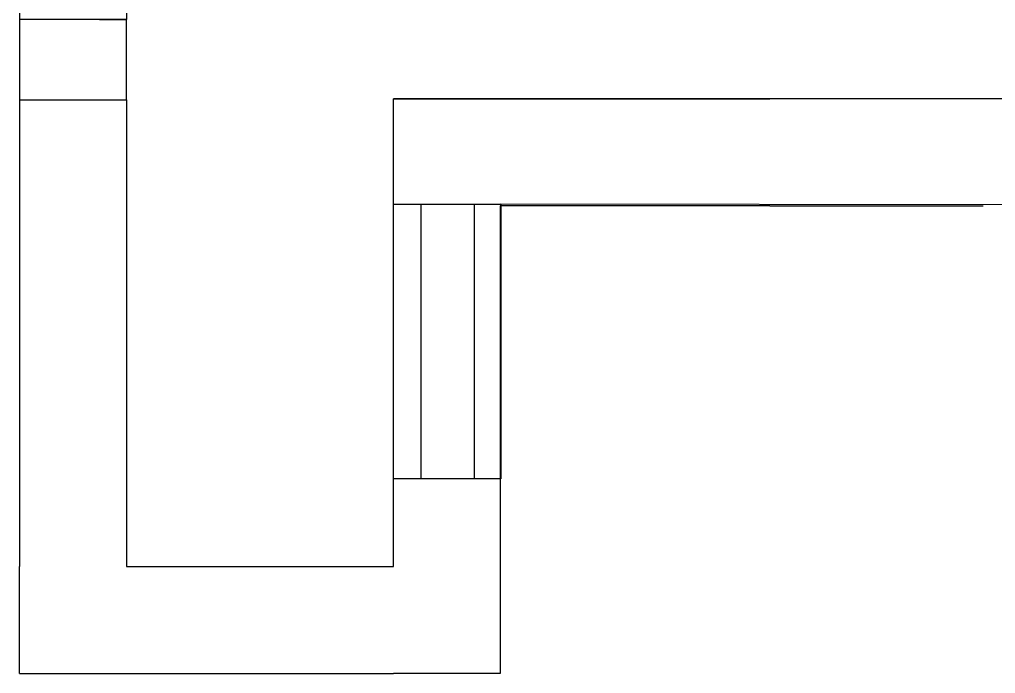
# Model space of a CAD drawing. Extents: x -19 to 297, y 0 to 420.
# Drawn here: x 155.17 to 173.44, y 174.37 to 186.61 of the extents above; entities that cross this region are included whole.
import ezdxf

# ---------------------------------------------------------------- set-up
doc = ezdxf.new("R2010")
doc.units = 0
doc.header["$MEASUREMENT"] = 0
doc.linetypes.add('K5LT_BASIC', pattern=[0])
doc.layers.add('Системный слой', color=7, linetype='Continuous')

# ---------------------------------------------------------------- blocks, each defined once
blk = doc.blocks.new('*U')
at = {"layer": 'Системный слой', "color": 5, "linetype": 'K5LT_BASIC'}
for p, q in [((157.167, 186.608), (155.167, 186.608)), ((155.167, 186.608), (155.167, 185.108)), ((157.167, 185.108), (157.167, 186.608)), ((155.167, 185.108), (157.167, 185.108))]:
    blk.add_line(p, q, dxfattribs=at)

msp = doc.modelspace()

# ---------------------------------------------------------------- linework, layer by layer
at = {"layer": 'Системный слой', "color": 5, "linetype": 'K5LT_BASIC'}
for p, q in [((157.167, 204.269), (157.167, 186.608)), ((155.167, 196.608), (155.167, 185.108)), ((156.667, 186.609), (157.167, 186.608)), ((155.167, 185.108), (157.167, 185.108)), ((155.167, 185.108), (155.167, 176.374)), ((156.667, 185.109), (157.167, 185.108)), ((157.167, 185.108), (157.167, 176.374)), ((162.167, 176.374), (162.167, 185.124)), ((162.167, 185.124), (167.211, 185.124)), ((195.167, 185.124), (162.167, 185.124)), ((167.211, 185.124), (169.211, 185.124)), ((162.18, 183.155), (164.18, 183.155)), ((162.68, 183.155), (162.68, 178.014)), ((163.68, 183.155), (163.68, 178.014)), ((164.167, 183.123), (164.167, 174.373)), ((169.211, 183.123), (164.167, 183.123)), ((164.18, 183.155), (164.18, 178.014)), ((193.167, 183.123), (164.18, 183.155)), ((169.211, 183.123), (173.211, 183.123)), ((164.18, 178.014), (162.18, 178.014)), ((155.167, 174.373), (155.167, 176.374)), ((157.167, 176.374), (162.167, 176.374)), ((155.167, 174.373), (162.167, 174.373)), ((164.167, 174.373), (162.167, 174.373))]:
    msp.add_line(p, q, dxfattribs=at)

# ---------------------------------------------------------------- block references
at = {"layer": 'Системный слой'}
msp.add_blockref('*U', (0, 0), dxfattribs=at)
msp.add_blockref('*U', (0, 0), dxfattribs=at)
msp.add_blockref('*U', (0, 0), dxfattribs=at)
msp.add_blockref('*U', (0, 0), dxfattribs=at)
msp.add_blockref('*U', (0, 0), dxfattribs=at)
msp.add_blockref('*U', (0, 0), dxfattribs=at)
msp.add_blockref('*U', (0, 0), dxfattribs=at)
msp.add_blockref('*U', (0, 0), dxfattribs=at)
msp.add_blockref('*U', (0, 0), dxfattribs=at)
msp.add_blockref('*U', (0, 0), dxfattribs=at)
msp.add_blockref('*U', (0, 0), dxfattribs=at)
msp.add_blockref('*U', (0, 0), dxfattribs=at)
msp.add_blockref('*U', (0, 0), dxfattribs=at)
msp.add_blockref('*U', (0, 0), dxfattribs=at)
msp.add_blockref('*U', (0, 0), dxfattribs=at)
msp.add_blockref('*U', (0, 0), dxfattribs=at)
msp.add_blockref('*U', (0, 0), dxfattribs=at)
msp.add_blockref('*U', (0, 0), dxfattribs=at)
msp.add_blockref('*U', (0, 0), dxfattribs=at)
msp.add_blockref('*U', (0, 0), dxfattribs=at)
msp.add_blockref('*U', (0, 0), dxfattribs=at)
msp.add_blockref('*U', (0, 0), dxfattribs=at)
msp.add_blockref('*U', (0, 0), dxfattribs=at)
msp.add_blockref('*U', (0, 0), dxfattribs=at)
msp.add_blockref('*U', (0, 0), dxfattribs=at)
msp.add_blockref('*U', (0, 0), dxfattribs=at)
msp.add_blockref('*U', (0, 0), dxfattribs=at)
msp.add_blockref('*U', (0, 0), dxfattribs=at)
msp.add_blockref('*U', (0, 0), dxfattribs=at)
msp.add_blockref('*U', (0, 0), dxfattribs=at)
msp.add_blockref('*U', (0, 0), dxfattribs=at)
msp.add_blockref('*U', (0, 0), dxfattribs=at)
msp.add_blockref('*U', (0, 0), dxfattribs=at)
msp.add_blockref('*U', (0, 0), dxfattribs=at)
msp.add_blockref('*U', (0, 0), dxfattribs=at)
msp.add_blockref('*U', (0, 0), dxfattribs=at)
msp.add_blockref('*U', (0, 0), dxfattribs=at)
msp.add_blockref('*U', (0, 0), dxfattribs=at)
msp.add_blockref('*U', (0, 0), dxfattribs=at)
msp.add_blockref('*U', (0, 0), dxfattribs=at)
msp.add_blockref('*U', (0, 0), dxfattribs=at)
msp.add_blockref('*U', (0, 0), dxfattribs=at)
msp.add_blockref('*U', (0, 0), dxfattribs=at)
msp.add_blockref('*U', (0, 0), dxfattribs=at)
msp.add_blockref('*U', (0, 0), dxfattribs=at)
msp.add_blockref('*U', (0, 0), dxfattribs=at)
msp.add_blockref('*U', (0, 0), dxfattribs=at)
msp.add_blockref('*U', (0, 0), dxfattribs=at)
msp.add_blockref('*U', (0, 0), dxfattribs=at)
msp.add_blockref('*U', (0, 0), dxfattribs=at)
msp.add_blockref('*U', (0, 0), dxfattribs=at)
msp.add_blockref('*U', (0, 0), dxfattribs=at)
msp.add_blockref('*U', (0, 0), dxfattribs=at)
msp.add_blockref('*U', (0, 0), dxfattribs=at)
msp.add_blockref('*U', (0, 0), dxfattribs=at)
msp.add_blockref('*U', (0, 0), dxfattribs=at)
msp.add_blockref('*U', (0, 0), dxfattribs=at)
msp.add_blockref('*U', (0, 0), dxfattribs=at)
msp.add_blockref('*U', (0, 0), dxfattribs=at)
msp.add_blockref('*U', (0, 0), dxfattribs=at)
msp.add_blockref('*U', (0, 0), dxfattribs=at)
msp.add_blockref('*U', (0, 0), dxfattribs=at)
msp.add_blockref('*U', (0, 0), dxfattribs=at)
msp.add_blockref('*U', (0, 0), dxfattribs=at)
msp.add_blockref('*U', (0, 0), dxfattribs=at)
msp.add_blockref('*U', (0, 0), dxfattribs=at)
msp.add_blockref('*U', (0, 0), dxfattribs=at)
msp.add_blockref('*U', (0, 0), dxfattribs=at)
msp.add_blockref('*U', (0, 0), dxfattribs=at)
msp.add_blockref('*U', (0, 0), dxfattribs=at)
msp.add_blockref('*U', (0, 0), dxfattribs=at)
msp.add_blockref('*U', (0, 0), dxfattribs=at)
msp.add_blockref('*U', (0, 0), dxfattribs=at)
msp.add_blockref('*U', (0, 0), dxfattribs=at)
msp.add_blockref('*U', (0, 0), dxfattribs=at)
msp.add_blockref('*U', (0, 0), dxfattribs=at)
msp.add_blockref('*U', (0, 0), dxfattribs=at)
msp.add_blockref('*U', (0, 0), dxfattribs=at)
msp.add_blockref('*U', (0, 0), dxfattribs=at)
msp.add_blockref('*U', (0, 0), dxfattribs=at)
msp.add_blockref('*U', (0, 0), dxfattribs=at)
msp.add_blockref('*U', (0, 0), dxfattribs=at)
msp.add_blockref('*U', (0, 0), dxfattribs=at)
msp.add_blockref('*U', (0, 0), dxfattribs=at)
msp.add_blockref('*U', (0, 0), dxfattribs=at)
msp.add_blockref('*U', (0, 0), dxfattribs=at)
msp.add_blockref('*U', (0, 0), dxfattribs=at)
msp.add_blockref('*U', (0, 0), dxfattribs=at)
msp.add_blockref('*U', (0, 0), dxfattribs=at)
msp.add_blockref('*U', (0, 0), dxfattribs=at)
msp.add_blockref('*U', (0, 0), dxfattribs=at)
msp.add_blockref('*U', (0, 0), dxfattribs=at)
msp.add_blockref('*U', (0, 0), dxfattribs=at)
msp.add_blockref('*U', (0, 0), dxfattribs=at)
msp.add_blockref('*U', (0, 0), dxfattribs=at)
msp.add_blockref('*U', (0, 0), dxfattribs=at)
msp.add_blockref('*U', (0, 0), dxfattribs=at)
msp.add_blockref('*U', (0, 0), dxfattribs=at)
msp.add_blockref('*U', (0, 0), dxfattribs=at)
msp.add_blockref('*U', (0, 0), dxfattribs=at)
msp.add_blockref('*U', (0, 0), dxfattribs=at)
msp.add_blockref('*U', (0, 0), dxfattribs=at)
msp.add_blockref('*U', (0, 0), dxfattribs=at)
msp.add_blockref('*U', (0, 0), dxfattribs=at)
msp.add_blockref('*U', (0, 0), dxfattribs=at)
msp.add_blockref('*U', (0, 0), dxfattribs=at)
msp.add_blockref('*U', (0, 0), dxfattribs=at)
msp.add_blockref('*U', (0, 0), dxfattribs=at)
msp.add_blockref('*U', (0, 0), dxfattribs=at)
msp.add_blockref('*U', (0, 0), dxfattribs=at)
msp.add_blockref('*U', (0, 0), dxfattribs=at)
msp.add_blockref('*U', (0, 0), dxfattribs=at)
msp.add_blockref('*U', (0, 0), dxfattribs=at)
msp.add_blockref('*U', (0, 0), dxfattribs=at)
msp.add_blockref('*U', (0, 0), dxfattribs=at)
msp.add_blockref('*U', (0, 0), dxfattribs=at)
msp.add_blockref('*U', (0, 0), dxfattribs=at)
msp.add_blockref('*U', (0, 0), dxfattribs=at)
msp.add_blockref('*U', (0, 0), dxfattribs=at)
msp.add_blockref('*U', (0, 0), dxfattribs=at)
msp.add_blockref('*U', (0, 0), dxfattribs=at)
msp.add_blockref('*U', (0, 0), dxfattribs=at)
msp.add_blockref('*U', (0, 0), dxfattribs=at)
msp.add_blockref('*U', (0, 0), dxfattribs=at)
msp.add_blockref('*U', (0, 0), dxfattribs=at)
msp.add_blockref('*U', (0, 0), dxfattribs=at)
msp.add_blockref('*U', (0, 0), dxfattribs=at)
msp.add_blockref('*U', (0, 0), dxfattribs=at)
msp.add_blockref('*U', (0, 0), dxfattribs=at)
msp.add_blockref('*U', (0, 0), dxfattribs=at)
msp.add_blockref('*U', (0, 0), dxfattribs=at)
msp.add_blockref('*U', (0, 0), dxfattribs=at)
msp.add_blockref('*U', (0, 0), dxfattribs=at)
msp.add_blockref('*U', (0, 0), dxfattribs=at)
msp.add_blockref('*U', (0, 0), dxfattribs=at)
msp.add_blockref('*U', (0, 0), dxfattribs=at)
msp.add_blockref('*U', (0, 0), dxfattribs=at)
msp.add_blockref('*U', (0, 0), dxfattribs=at)
msp.add_blockref('*U', (0, 0), dxfattribs=at)
msp.add_blockref('*U', (0, 0), dxfattribs=at)
msp.add_blockref('*U', (0, 0), dxfattribs=at)
msp.add_blockref('*U', (0, 0), dxfattribs=at)
msp.add_blockref('*U', (0, 0), dxfattribs=at)
msp.add_blockref('*U', (0, 0), dxfattribs=at)
msp.add_blockref('*U', (0, 0), dxfattribs=at)
msp.add_blockref('*U', (0, 0), dxfattribs=at)
msp.add_blockref('*U', (0, 0), dxfattribs=at)
msp.add_blockref('*U', (0, 0), dxfattribs=at)
msp.add_blockref('*U', (0, 0), dxfattribs=at)
msp.add_blockref('*U', (0, 0), dxfattribs=at)
msp.add_blockref('*U', (0, 0), dxfattribs=at)
msp.add_blockref('*U', (0, 0), dxfattribs=at)
msp.add_blockref('*U', (0, 0), dxfattribs=at)
msp.add_blockref('*U', (0, 0), dxfattribs=at)
msp.add_blockref('*U', (0, 0), dxfattribs=at)
msp.add_blockref('*U', (0, 0), dxfattribs=at)
msp.add_blockref('*U', (0, 0), dxfattribs=at)
msp.add_blockref('*U', (0, 0), dxfattribs=at)
msp.add_blockref('*U', (0, 0), dxfattribs=at)
msp.add_blockref('*U', (0, 0), dxfattribs=at)
msp.add_blockref('*U', (0, 0), dxfattribs=at)
msp.add_blockref('*U', (0, 0), dxfattribs=at)
msp.add_blockref('*U', (0, 0), dxfattribs=at)
msp.add_blockref('*U', (0, 0), dxfattribs=at)
msp.add_blockref('*U', (0, 0), dxfattribs=at)
msp.add_blockref('*U', (0, 0), dxfattribs=at)
msp.add_blockref('*U', (0, 0), dxfattribs=at)
msp.add_blockref('*U', (0, 0), dxfattribs=at)
msp.add_blockref('*U', (0, 0), dxfattribs=at)
msp.add_blockref('*U', (0, 0), dxfattribs=at)
msp.add_blockref('*U', (0, 0), dxfattribs=at)
msp.add_blockref('*U', (0, 0), dxfattribs=at)
msp.add_blockref('*U', (0, 0), dxfattribs=at)
msp.add_blockref('*U', (0, 0), dxfattribs=at)
msp.add_blockref('*U', (0, 0), dxfattribs=at)
msp.add_blockref('*U', (0, 0), dxfattribs=at)
msp.add_blockref('*U', (0, 0), dxfattribs=at)
msp.add_blockref('*U', (0, 0), dxfattribs=at)
msp.add_blockref('*U', (0, 0), dxfattribs=at)
msp.add_blockref('*U', (0, 0), dxfattribs=at)
msp.add_blockref('*U', (0, 0), dxfattribs=at)
msp.add_blockref('*U', (0, 0), dxfattribs=at)
msp.add_blockref('*U', (0, 0), dxfattribs=at)
msp.add_blockref('*U', (0, 0), dxfattribs=at)
msp.add_blockref('*U', (0, 0), dxfattribs=at)
msp.add_blockref('*U', (0, 0), dxfattribs=at)
msp.add_blockref('*U', (0, 0), dxfattribs=at)
msp.add_blockref('*U', (0, 0), dxfattribs=at)
msp.add_blockref('*U', (0, 0), dxfattribs=at)
msp.add_blockref('*U', (0, 0), dxfattribs=at)
msp.add_blockref('*U', (0, 0), dxfattribs=at)
msp.add_blockref('*U', (0, 0), dxfattribs=at)
msp.add_blockref('*U', (0, 0), dxfattribs=at)
msp.add_blockref('*U', (0, 0), dxfattribs=at)
msp.add_blockref('*U', (0, 0), dxfattribs=at)
msp.add_blockref('*U', (0, 0), dxfattribs=at)
msp.add_blockref('*U', (0, 0), dxfattribs=at)
msp.add_blockref('*U', (0, 0), dxfattribs=at)
msp.add_blockref('*U', (0, 0), dxfattribs=at)
msp.add_blockref('*U', (0, 0), dxfattribs=at)
msp.add_blockref('*U', (0, 0), dxfattribs=at)
msp.add_blockref('*U', (0, 0), dxfattribs=at)
msp.add_blockref('*U', (0, 0), dxfattribs=at)
msp.add_blockref('*U', (0, 0), dxfattribs=at)
msp.add_blockref('*U', (0, 0), dxfattribs=at)
msp.add_blockref('*U', (0, 0), dxfattribs=at)
msp.add_blockref('*U', (0, 0), dxfattribs=at)
msp.add_blockref('*U', (0, 0), dxfattribs=at)
msp.add_blockref('*U', (0, 0), dxfattribs=at)
msp.add_blockref('*U', (0, 0), dxfattribs=at)
msp.add_blockref('*U', (0, 0), dxfattribs=at)
msp.add_blockref('*U', (0, 0), dxfattribs=at)
msp.add_blockref('*U', (0, 0), dxfattribs=at)
msp.add_blockref('*U', (0, 0), dxfattribs=at)
msp.add_blockref('*U', (0, 0), dxfattribs=at)
msp.add_blockref('*U', (0, 0), dxfattribs=at)
msp.add_blockref('*U', (0, 0), dxfattribs=at)
msp.add_blockref('*U', (0, 0), dxfattribs=at)
msp.add_blockref('*U', (0, 0), dxfattribs=at)
msp.add_blockref('*U', (0, 0), dxfattribs=at)
msp.add_blockref('*U', (0, 0), dxfattribs=at)
msp.add_blockref('*U', (0, 0), dxfattribs=at)
msp.add_blockref('*U', (0, 0), dxfattribs=at)
msp.add_blockref('*U', (0, 0), dxfattribs=at)
msp.add_blockref('*U', (0, 0), dxfattribs=at)
msp.add_blockref('*U', (0, 0), dxfattribs=at)
msp.add_blockref('*U', (0, 0), dxfattribs=at)
msp.add_blockref('*U', (0, 0), dxfattribs=at)
msp.add_blockref('*U', (0, 0), dxfattribs=at)
msp.add_blockref('*U', (0, 0), dxfattribs=at)
msp.add_blockref('*U', (0, 0), dxfattribs=at)
msp.add_blockref('*U', (0, 0), dxfattribs=at)
msp.add_blockref('*U', (0, 0), dxfattribs=at)
msp.add_blockref('*U', (0, 0), dxfattribs=at)
msp.add_blockref('*U', (0, 0), dxfattribs=at)
msp.add_blockref('*U', (0, 0), dxfattribs=at)
msp.add_blockref('*U', (0, 0), dxfattribs=at)
msp.add_blockref('*U', (0, 0), dxfattribs=at)
msp.add_blockref('*U', (0, 0), dxfattribs=at)
msp.add_blockref('*U', (0, 0), dxfattribs=at)
msp.add_blockref('*U', (0, 0), dxfattribs=at)
msp.add_blockref('*U', (0, 0), dxfattribs=at)
msp.add_blockref('*U', (0, 0), dxfattribs=at)
msp.add_blockref('*U', (0, 0), dxfattribs=at)
msp.add_blockref('*U', (0, 0), dxfattribs=at)
msp.add_blockref('*U', (0, 0), dxfattribs=at)
msp.add_blockref('*U', (0, 0), dxfattribs=at)
msp.add_blockref('*U', (0, 0), dxfattribs=at)
msp.add_blockref('*U', (0, 0), dxfattribs=at)
msp.add_blockref('*U', (0, 0), dxfattribs=at)
msp.add_blockref('*U', (0, 0), dxfattribs=at)
msp.add_blockref('*U', (0, 0), dxfattribs=at)
msp.add_blockref('*U', (0, 0), dxfattribs=at)
msp.add_blockref('*U', (0, 0), dxfattribs=at)
msp.add_blockref('*U', (0, 0), dxfattribs=at)
msp.add_blockref('*U', (0, 0), dxfattribs=at)
msp.add_blockref('*U', (0, 0), dxfattribs=at)
msp.add_blockref('*U', (0, 0), dxfattribs=at)
msp.add_blockref('*U', (0, 0), dxfattribs=at)
msp.add_blockref('*U', (0, 0), dxfattribs=at)
msp.add_blockref('*U', (0, 0), dxfattribs=at)
msp.add_blockref('*U', (0, 0), dxfattribs=at)
msp.add_blockref('*U', (0, 0), dxfattribs=at)
msp.add_blockref('*U', (0, 0), dxfattribs=at)
msp.add_blockref('*U', (0, 0), dxfattribs=at)
msp.add_blockref('*U', (0, 0), dxfattribs=at)
msp.add_blockref('*U', (0, 0), dxfattribs=at)
msp.add_blockref('*U', (0, 0), dxfattribs=at)
msp.add_blockref('*U', (0, 0), dxfattribs=at)
msp.add_blockref('*U', (0, 0), dxfattribs=at)
msp.add_blockref('*U', (0, 0), dxfattribs=at)
msp.add_blockref('*U', (0, 0), dxfattribs=at)
msp.add_blockref('*U', (0, 0), dxfattribs=at)
msp.add_blockref('*U', (0, 0), dxfattribs=at)
msp.add_blockref('*U', (0, 0), dxfattribs=at)
msp.add_blockref('*U', (0, 0), dxfattribs=at)
msp.add_blockref('*U', (0, 0), dxfattribs=at)
msp.add_blockref('*U', (0, 0), dxfattribs=at)
msp.add_blockref('*U', (0, 0), dxfattribs=at)
msp.add_blockref('*U', (0, 0), dxfattribs=at)
msp.add_blockref('*U', (0, 0), dxfattribs=at)
msp.add_blockref('*U', (0, 0), dxfattribs=at)
msp.add_blockref('*U', (0, 0), dxfattribs=at)
msp.add_blockref('*U', (0, 0), dxfattribs=at)
msp.add_blockref('*U', (0, 0), dxfattribs=at)
msp.add_blockref('*U', (0, 0), dxfattribs=at)
msp.add_blockref('*U', (0, 0), dxfattribs=at)
msp.add_blockref('*U', (0, 0), dxfattribs=at)
msp.add_blockref('*U', (0, 0), dxfattribs=at)
msp.add_blockref('*U', (0, 0), dxfattribs=at)
msp.add_blockref('*U', (0, 0), dxfattribs=at)
msp.add_blockref('*U', (0, 0), dxfattribs=at)
msp.add_blockref('*U', (0, 0), dxfattribs=at)
msp.add_blockref('*U', (0, 0), dxfattribs=at)
msp.add_blockref('*U', (0, 0), dxfattribs=at)
msp.add_blockref('*U', (0, 0), dxfattribs=at)
msp.add_blockref('*U', (0, 0), dxfattribs=at)
msp.add_blockref('*U', (0, 0), dxfattribs=at)
msp.add_blockref('*U', (0, 0), dxfattribs=at)
msp.add_blockref('*U', (0, 0), dxfattribs=at)
msp.add_blockref('*U', (0, 0), dxfattribs=at)
msp.add_blockref('*U', (0, 0), dxfattribs=at)
msp.add_blockref('*U', (0, 0), dxfattribs=at)
msp.add_blockref('*U', (0, 0), dxfattribs=at)
msp.add_blockref('*U', (0, 0), dxfattribs=at)
msp.add_blockref('*U', (0, 0), dxfattribs=at)
msp.add_blockref('*U', (0, 0), dxfattribs=at)
msp.add_blockref('*U', (0, 0), dxfattribs=at)
msp.add_blockref('*U', (0, 0), dxfattribs=at)
msp.add_blockref('*U', (0, 0), dxfattribs=at)
msp.add_blockref('*U', (0, 0), dxfattribs=at)
msp.add_blockref('*U', (0, 0), dxfattribs=at)
msp.add_blockref('*U', (0, 0), dxfattribs=at)
msp.add_blockref('*U', (0, 0), dxfattribs=at)
msp.add_blockref('*U', (0, 0), dxfattribs=at)
msp.add_blockref('*U', (0, 0), dxfattribs=at)
msp.add_blockref('*U', (0, 0), dxfattribs=at)
msp.add_blockref('*U', (0, 0), dxfattribs=at)
msp.add_blockref('*U', (0, 0), dxfattribs=at)
msp.add_blockref('*U', (0, 0), dxfattribs=at)
msp.add_blockref('*U', (0, 0), dxfattribs=at)
msp.add_blockref('*U', (0, 0), dxfattribs=at)
msp.add_blockref('*U', (0, 0), dxfattribs=at)
msp.add_blockref('*U', (0, 0), dxfattribs=at)
msp.add_blockref('*U', (0, 0), dxfattribs=at)
msp.add_blockref('*U', (0, 0), dxfattribs=at)
msp.add_blockref('*U', (0, 0), dxfattribs=at)
msp.add_blockref('*U', (0, 0), dxfattribs=at)
msp.add_blockref('*U', (0, 0), dxfattribs=at)
msp.add_blockref('*U', (0, 0), dxfattribs=at)
msp.add_blockref('*U', (0, 0), dxfattribs=at)
msp.add_blockref('*U', (0, 0), dxfattribs=at)
msp.add_blockref('*U', (0, 0), dxfattribs=at)
msp.add_blockref('*U', (0, 0), dxfattribs=at)
msp.add_blockref('*U', (0, 0), dxfattribs=at)
msp.add_blockref('*U', (0, 0), dxfattribs=at)
msp.add_blockref('*U', (0, 0), dxfattribs=at)
msp.add_blockref('*U', (0, 0), dxfattribs=at)
msp.add_blockref('*U', (0, 0), dxfattribs=at)
msp.add_blockref('*U', (0, 0), dxfattribs=at)
msp.add_blockref('*U', (0, 0), dxfattribs=at)
msp.add_blockref('*U', (0, 0), dxfattribs=at)
msp.add_blockref('*U', (0, 0), dxfattribs=at)
msp.add_blockref('*U', (0, 0), dxfattribs=at)
msp.add_blockref('*U', (0, 0), dxfattribs=at)
msp.add_blockref('*U', (0, 0), dxfattribs=at)
msp.add_blockref('*U', (0, 0), dxfattribs=at)
msp.add_blockref('*U', (0, 0), dxfattribs=at)
msp.add_blockref('*U', (0, 0), dxfattribs=at)
msp.add_blockref('*U', (0, 0), dxfattribs=at)
msp.add_blockref('*U', (0, 0), dxfattribs=at)
msp.add_blockref('*U', (0, 0), dxfattribs=at)
msp.add_blockref('*U', (0, 0), dxfattribs=at)
msp.add_blockref('*U', (0, 0), dxfattribs=at)
msp.add_blockref('*U', (0, 0), dxfattribs=at)
msp.add_blockref('*U', (0, 0), dxfattribs=at)
msp.add_blockref('*U', (0, 0), dxfattribs=at)
msp.add_blockref('*U', (0, 0), dxfattribs=at)
msp.add_blockref('*U', (0, 0), dxfattribs=at)
msp.add_blockref('*U', (0, 0), dxfattribs=at)
msp.add_blockref('*U', (0, 0), dxfattribs=at)
msp.add_blockref('*U', (0, 0), dxfattribs=at)
msp.add_blockref('*U', (0, 0), dxfattribs=at)
msp.add_blockref('*U', (0, 0), dxfattribs=at)
msp.add_blockref('*U', (0, 0), dxfattribs=at)
msp.add_blockref('*U', (0, 0), dxfattribs=at)
msp.add_blockref('*U', (0, 0), dxfattribs=at)
msp.add_blockref('*U', (0, 0), dxfattribs=at)
msp.add_blockref('*U', (0, 0), dxfattribs=at)
msp.add_blockref('*U', (0, 0), dxfattribs=at)
msp.add_blockref('*U', (0, 0), dxfattribs=at)
msp.add_blockref('*U', (0, 0), dxfattribs=at)
msp.add_blockref('*U', (0, 0), dxfattribs=at)
msp.add_blockref('*U', (0, 0), dxfattribs=at)
msp.add_blockref('*U', (0, 0), dxfattribs=at)
msp.add_blockref('*U', (0, 0), dxfattribs=at)
msp.add_blockref('*U', (0, 0), dxfattribs=at)
msp.add_blockref('*U', (0, 0), dxfattribs=at)
msp.add_blockref('*U', (0, 0), dxfattribs=at)
msp.add_blockref('*U', (0, 0), dxfattribs=at)
msp.add_blockref('*U', (0, 0), dxfattribs=at)
msp.add_blockref('*U', (0, 0), dxfattribs=at)
msp.add_blockref('*U', (0, 0), dxfattribs=at)
msp.add_blockref('*U', (0, 0), dxfattribs=at)
msp.add_blockref('*U', (0, 0), dxfattribs=at)
msp.add_blockref('*U', (0, 0), dxfattribs=at)
msp.add_blockref('*U', (0, 0), dxfattribs=at)
msp.add_blockref('*U', (0, 0), dxfattribs=at)
msp.add_blockref('*U', (0, 0), dxfattribs=at)
msp.add_blockref('*U', (0, 0), dxfattribs=at)
msp.add_blockref('*U', (0, 0), dxfattribs=at)
msp.add_blockref('*U', (0, 0), dxfattribs=at)
msp.add_blockref('*U', (0, 0), dxfattribs=at)
msp.add_blockref('*U', (0, 0), dxfattribs=at)
msp.add_blockref('*U', (0, 0), dxfattribs=at)
msp.add_blockref('*U', (0, 0), dxfattribs=at)
msp.add_blockref('*U', (0, 0), dxfattribs=at)
msp.add_blockref('*U', (0, 0), dxfattribs=at)
msp.add_blockref('*U', (0, 0), dxfattribs=at)
msp.add_blockref('*U', (0, 0), dxfattribs=at)
msp.add_blockref('*U', (0, 0), dxfattribs=at)
msp.add_blockref('*U', (0, 0), dxfattribs=at)
msp.add_blockref('*U', (0, 0), dxfattribs=at)
msp.add_blockref('*U', (0, 0), dxfattribs=at)
msp.add_blockref('*U', (0, 0), dxfattribs=at)
msp.add_blockref('*U', (0, 0), dxfattribs=at)
msp.add_blockref('*U', (0, 0), dxfattribs=at)
msp.add_blockref('*U', (0, 0), dxfattribs=at)
msp.add_blockref('*U', (0, 0), dxfattribs=at)
msp.add_blockref('*U', (0, 0), dxfattribs=at)
msp.add_blockref('*U', (0, 0), dxfattribs=at)
msp.add_blockref('*U', (0, 0), dxfattribs=at)
msp.add_blockref('*U', (0, 0), dxfattribs=at)
msp.add_blockref('*U', (0, 0), dxfattribs=at)
msp.add_blockref('*U', (0, 0), dxfattribs=at)
msp.add_blockref('*U', (0, 0), dxfattribs=at)
msp.add_blockref('*U', (0, 0), dxfattribs=at)
msp.add_blockref('*U', (0, 0), dxfattribs=at)
msp.add_blockref('*U', (0, 0), dxfattribs=at)
msp.add_blockref('*U', (0, 0), dxfattribs=at)
msp.add_blockref('*U', (0, 0), dxfattribs=at)
msp.add_blockref('*U', (0, 0), dxfattribs=at)
msp.add_blockref('*U', (0, 0), dxfattribs=at)
msp.add_blockref('*U', (0, 0), dxfattribs=at)
msp.add_blockref('*U', (0, 0), dxfattribs=at)
msp.add_blockref('*U', (0, 0), dxfattribs=at)
msp.add_blockref('*U', (0, 0), dxfattribs=at)
msp.add_blockref('*U', (0, 0), dxfattribs=at)
msp.add_blockref('*U', (0, 0), dxfattribs=at)
msp.add_blockref('*U', (0, 0), dxfattribs=at)
msp.add_blockref('*U', (0, 0), dxfattribs=at)
msp.add_blockref('*U', (0, 0), dxfattribs=at)
msp.add_blockref('*U', (0, 0), dxfattribs=at)
msp.add_blockref('*U', (0, 0), dxfattribs=at)
msp.add_blockref('*U', (0, 0), dxfattribs=at)
msp.add_blockref('*U', (0, 0), dxfattribs=at)
msp.add_blockref('*U', (0, 0), dxfattribs=at)
msp.add_blockref('*U', (0, 0), dxfattribs=at)
msp.add_blockref('*U', (0, 0), dxfattribs=at)
msp.add_blockref('*U', (0, 0), dxfattribs=at)
msp.add_blockref('*U', (0, 0), dxfattribs=at)
msp.add_blockref('*U', (0, 0), dxfattribs=at)
msp.add_blockref('*U', (0, 0), dxfattribs=at)
msp.add_blockref('*U', (0, 0), dxfattribs=at)
msp.add_blockref('*U', (0, 0), dxfattribs=at)
msp.add_blockref('*U', (0, 0), dxfattribs=at)
msp.add_blockref('*U', (0, 0), dxfattribs=at)
msp.add_blockref('*U', (0, 0), dxfattribs=at)
msp.add_blockref('*U', (0, 0), dxfattribs=at)
msp.add_blockref('*U', (0, 0), dxfattribs=at)

doc.saveas('drawing.dxf')
